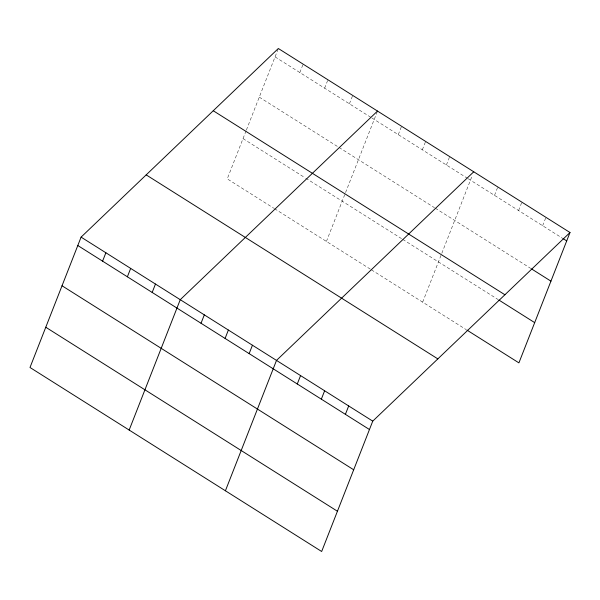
<?xml version="1.0" encoding="UTF-8"?>
<svg xmlns="http://www.w3.org/2000/svg" width="600" height="600" viewBox="0 0 600 600"><rect width="100%" height="100%" fill="white"/><g stroke="black" fill="none" stroke-linecap="round" stroke-linejoin="round"><path stroke-width="0.45" stroke-dasharray="3 2.25" d="M246.067 130.837L227.25 178.868L273.735 208.192M246.405 129.975L278.34 48.502M299.843 72.54L303.127 64.148M324.63 88.177L327.923 79.785M349.425 103.815L352.71 95.422M326.415 241.433L345.233 193.403M345.57 192.54L377.175 111.907M398.272 134.64L401.565 126.248M422.34 149.82L425.625 141.428M446.4 165L449.692 156.608M422.662 302.153L441.487 254.13M441.825 253.26L472.433 175.148M494.528 195.36L497.812 186.968M518.588 210.54L521.873 202.155M542.648 225.728L545.94 217.335M275.048 56.895L371.115 117.502M371.888 117.99L467.355 178.222M468.135 178.71L562.058 237.968M259.275 97.148L338.295 147M339.075 147.488L434.505 207.697M435.285 208.192L530.752 268.425M243.022 138.615L305.002 177.72M305.775 178.208L401.955 238.89M402.735 239.377L498.202 299.61M274.507 208.68L370.657 269.34M371.43 269.835L466.132 329.58"/><path stroke-width="0.9" d="M81.09 237.127L30 367.485L321.66 551.498L372.75 421.132L570 232.515L278.34 48.502L81.09 237.127L372.75 421.132M102.593 261.157L105.877 252.765M127.38 276.795L130.672 268.403M152.175 292.44L155.46 284.048M129.165 430.05L180.255 299.685L377.505 111.067M201.03 323.257L204.315 314.865M225.09 338.438L228.375 330.045M249.15 353.618L252.442 345.233M225.413 490.77L276.502 360.413L473.752 171.788M297.278 383.985L300.562 375.593M321.337 399.165L324.63 390.772M345.397 414.345L348.69 405.952M570 232.515L518.91 362.873L466.905 330.067M562.83 238.455L566.707 240.907M531.533 268.913L550.935 281.153M213.248 110.745L504.908 294.757M498.982 300.097L534.683 322.627M146.183 174.877L437.842 358.89M77.797 245.513L369.465 429.525M62.025 285.765L353.685 469.778M45.773 327.24L337.44 511.245"/></g></svg>
